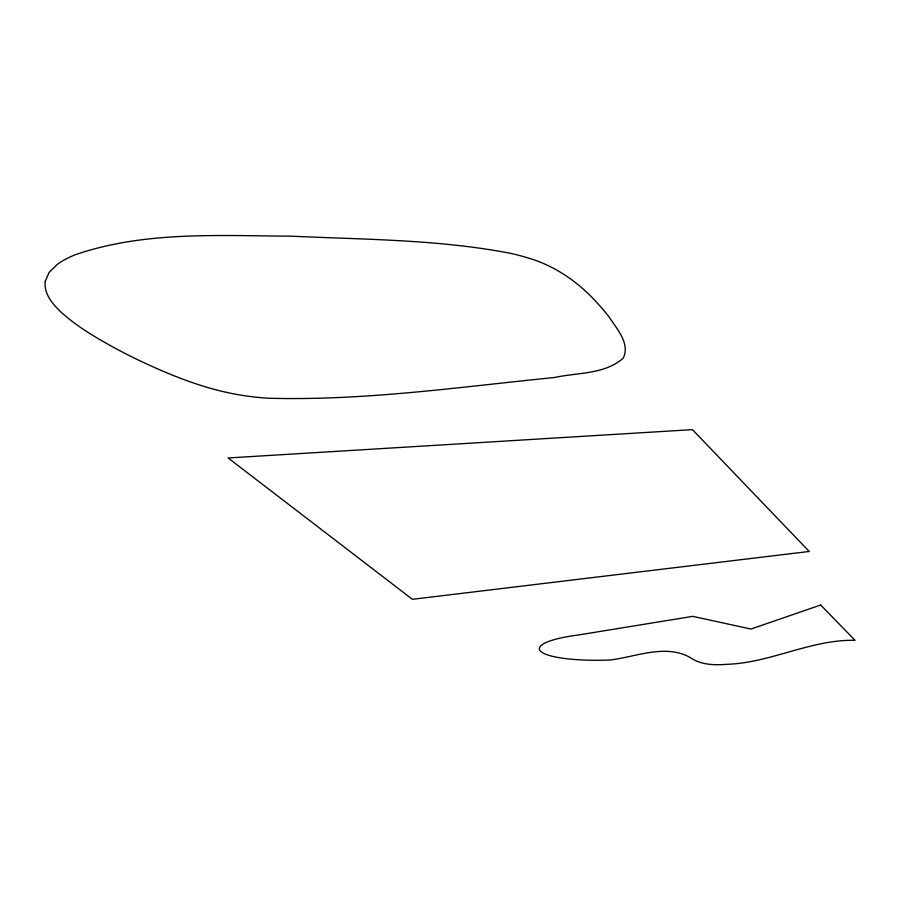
<?xml version="1.0" encoding="UTF-8"?>
<svg xmlns="http://www.w3.org/2000/svg" width="900" height="900" viewBox="0 0 900 900"><rect width="100%" height="100%" fill="white"/><g stroke="black" fill="none" stroke-linecap="round" stroke-linejoin="round"><path stroke-width="1.35" d="M45.259 281.363C43.594 294.188 53.28 304.808 61.909 312.952C78.491 327.656 97.864 338.794 117.248 349.346A1004.107 369.416 -5.5 0 0 139.703 360.675C174.004 376.92 209.88 391.095 247.725 396.157A105.131 31.973 0 0 0 267.435 398.194C363.499 401.006 459.214 387.034 554.625 377.471C577.327 372.532 604.969 374.479 623.239 358.121C630.45 343.474 616.613 328.579 609.064 316.969A1040.231 292.174 4 0 0 596.464 302.141C578.126 282.004 555.019 265.894 528.727 258.176A148.208 49.084 -0.9 0 0 510.244 253.271C438.064 239.377 364.106 239.58 290.925 236.16C218.993 235.789 144.259 230.94 75.184 254.779A136.631 45.36 1 0 0 57.409 264.296L49.095 272.419L45.259 281.363M820.699 605.014L750.982 629.044L692.73 616.354L578.509 634.972A68.231 13.68 -2 0 0 541.316 651.881A68.231 13.68 -2 0 0 610.459 659.981C635.985 656.809 665.471 643.759 689.974 657.394C700.695 665.01 714.319 665.269 726.93 664.312C770.929 662.827 810.585 639.439 855 640.305L820.699 605.014M809.212 551.464L412.414 599.31L228.105 457.965L692.449 429.637L809.212 551.464"/></g></svg>
